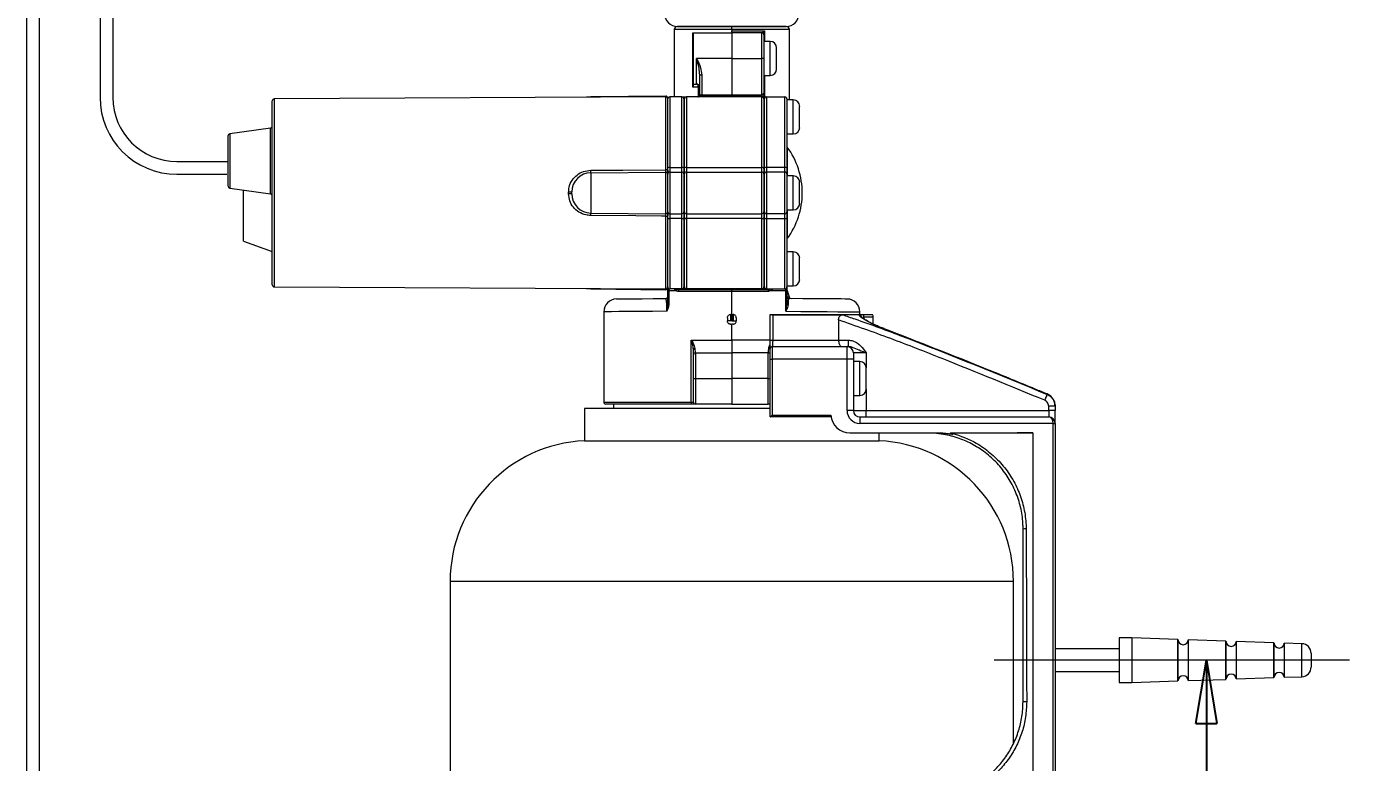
# Model space of a CAD drawing. Header units: millimetres. Extents: x 98 to 924, y 33 to 1441.
# Drawn here: x 286.5 to 631, y 409.1 to 600.8 of the extents above; entities that cross this region are included whole.
import ezdxf

# ---------------------------------------------------------------- set-up
doc = ezdxf.new("R2010")
doc.units = ezdxf.units.MM
doc.header["$LTSCALE"] = 5
doc.linetypes.add('CENTERX2', pattern=[20.32, 12.7, -2.54, 2.54, -2.54])
doc.layers.add('LEVEL0', color=179, linetype='Continuous')
doc.styles.add('SLDTEXTSTYLE0', font='TXT', dxfattribs={"width": 0.75})
doc.dimstyles.new('SLDDIMSTYLE0', dxfattribs={"dimtxt": 17.5, "dimasz": 16.51, "dimexe": 0, "dimexo": 0.0625, "dimgap": 4.375, "dimtad": 1, "dimdec": 0, "dimlfac": 0.6, "dimrnd": 1e-09, "dimzin": 12, "dimdsep": 46, "dimtxsty": 'SLDTEXTSTYLE0', "dimblk1": 'CLOSED', "dimblk2": 'CLOSED', "dimsah": 1, "dimcen": 0.09, "dimadec": 0, "dimazin": 3, "dimtfac": 1, "dimtdec": 0, "dimtofl": 0, "dimtmove": 0, "dimatfit": 3, "dimldrblk": 'CLOSED', "dimfxl": 0, "dimfrac": 2, "dimtolj": 1, "dimtzin": 12, "dimarcsym": 0})

# ---------------------------------------------------------------- blocks, each defined once
blk = doc.blocks.new('_CLOSED')
at = {"color": 0, "linetype": 'ByBlock', "lineweight": -2}
for p, q in [((-1, 0.166667), (0, 0)), ((-1, 0.166667), (-1, -0.166667)), ((0, 0), (-1, -0.166667)), ((0, 0), (-1, 0))]:
    blk.add_line(p, q, dxfattribs=at)
blk = doc.blocks.new('_D_3')
at = {"layer": 'LEVEL0', "color": 7}
blk.add_line((593.71, 435.79), (593.71, 169.13), dxfattribs=at)
at = {"layer": 'LEVEL0', "color": 7, "xscale": 16.51, "yscale": 16.51}
for p, rotation in [((593.71, 435.79, 27.13), 90.0000000000004), ((593.71, 169.13, 27.13), 270.0000000000004)]:
    blk.add_blockref('_CLOSED', p, dxfattribs=dict(at, rotation=rotation))
at = {"layer": 'LEVEL0', "color": 7, "insert": (571.15, 277.34, 27.13), "char_height": 17.5, "attachment_point": 1, "rotation": 90, "style": 'SLDTEXTSTYLE0'}
blk.add_mtext('160', dxfattribs=at)

msp = doc.modelspace()

# ---------------------------------------------------------------- linework, layer by layer
at = {"color": 7, "linetype": 'Continuous', "lineweight": 15}
for p, q in [((455.15, 599.96), (455.15, 582.46)), ((463.06, 600.79), (455.98, 600.79)), ((455.98, 600.79), (470.15, 600.79)), ((484.31, 600.79), (463.06, 600.79)), ((470.15, 600.79), (484.31, 600.79)), ((470.15, 599.96), (470.15, 600.79)), ((470.15, 599.96), (470.15, 599.63)), ((470.15, 599.13), (470.15, 599.63)), ((485.15, 581.66), (485.15, 599.96)), ((459.98, 599.13), (460.15, 599.13)), ((460.15, 585.79), (460.15, 599.13)), ((460.15, 599.13), (470.15, 599.13)), ((477.98, 599.13), (470.15, 599.13)), ((470.15, 599.13), (470.15, 592.46)), ((478.48, 598.63), (478.48, 592.46)), ((480.15, 596.88), (478.48, 596.88)), ((481.81, 589.71), (481.81, 595.21)), ((470.15, 592.46), (470.15, 582.96)), ((478.48, 592.46), (478.48, 583.25)), ((460.15, 585.79), (460.98, 585.79)), ((461.81, 583.13), (461.81, 588.19)), ((478.48, 588.04), (480.15, 588.04)), ((452.98, 582.46), (350.98, 581.92)), ((452.97, 582.65), (433.44, 582.48)), ((457.15, 582.46), (453.98, 582.46)), ((457.15, 582.46), (457.48, 582.46)), ((457.48, 582.46), (458.31, 582.46)), ((477.98, 582.46), (458.31, 582.46)), ((461.81, 582.96), (461.81, 583.13)), ((470.15, 582.63), (462.31, 582.63)), ((470.15, 582.63), (470.15, 582.96)), ((478.61, 582.63), (470.15, 582.63)), ((470.15, 582.46), (470.15, 582.63)), ((477.98, 582.46), (478.81, 582.46)), ((478.48, 582.96), (478.48, 583.29)), ((478.8, 582.49), (478.61, 582.63)), ((478.81, 582.46), (479.15, 582.46)), ((479.15, 582.46), (483.98, 582.46)), ((350.48, 557.46), (350.48, 581.42)), ((453.48, 582.15), (453.48, 581.96)), ((453.48, 563.97), (453.48, 581.96)), ((457.65, 581.96), (457.65, 563.97)), ((457.81, 563.97), (457.81, 581.96)), ((478.48, 581.96), (478.48, 563.97)), ((478.65, 563.97), (478.65, 581.96)), ((484.48, 581.96), (484.48, 563.97)), ((486.15, 581.66), (484.48, 581.66)), ((487.81, 574.49), (487.81, 579.99)), ((338.98, 559.22), (338.98, 572.36)), ((350.05, 574.35), (339.41, 572.86)), ((484.48, 572.82), (486.15, 572.82)), ((433.44, 562.7), (452.97, 562.87)), ((453.48, 562.38), (453.48, 563.97)), ((453.48, 552.54), (453.48, 562.38)), ((453.98, 562.88), (457.15, 562.88)), ((457.65, 563.97), (457.65, 562.38)), ((457.65, 562.38), (457.65, 552.54)), ((457.81, 562.38), (457.81, 563.97)), ((457.81, 552.54), (457.81, 562.38)), ((458.31, 562.88), (477.98, 562.88)), ((478.48, 563.97), (478.48, 562.38)), ((478.48, 562.38), (478.48, 552.54)), ((478.65, 562.38), (478.65, 563.97)), ((478.65, 552.54), (478.65, 562.38)), ((483.98, 562.88), (479.15, 562.88)), ((484.48, 563.97), (484.48, 562.38)), ((484.48, 562.38), (484.48, 552.54)), ((486.15, 561.88), (484.48, 561.88)), ((339.41, 558.73), (350.05, 557.23)), ((342.98, 544.86), (342.98, 558.23)), ((487.81, 554.71), (487.81, 560.21)), ((350.48, 533.5), (350.48, 557.46)), ((428.48, 557.22), (428.48, 557.7)), ((433.44, 552.22), (452.97, 552.05)), ((453.48, 550.95), (453.48, 552.54)), ((453.98, 552.04), (457.15, 552.04)), ((457.65, 552.54), (457.65, 550.95)), ((457.81, 550.95), (457.81, 552.54)), ((458.31, 552.04), (477.98, 552.04)), ((478.48, 552.54), (478.48, 550.95)), ((478.65, 550.95), (478.65, 552.54)), ((483.98, 552.04), (479.15, 552.04)), ((484.48, 553.04), (486.15, 553.04)), ((484.48, 552.54), (484.48, 550.95)), ((453.48, 532.96), (453.48, 550.95)), ((457.65, 550.95), (457.65, 532.96)), ((457.81, 532.96), (457.81, 550.95)), ((478.48, 550.95), (478.48, 532.96)), ((478.65, 532.96), (478.65, 550.95)), ((484.48, 550.95), (484.48, 532.96)), ((342.98, 544.86), (350.48, 542.19)), ((486.15, 542.09), (484.48, 542.09)), ((487.81, 534.93), (487.81, 540.43)), ((350.98, 533), (452.98, 532.46)), ((433.44, 532.44), (452.97, 532.26)), ((453.48, 532.96), (453.48, 532.76)), ((453.48, 528.52), (453.48, 531.96)), ((457.15, 532.46), (453.98, 532.46)), ((455.35, 532.37), (455.36, 532.38)), ((456.48, 532.29), (470.15, 532.29)), ((457.48, 532.46), (457.15, 532.46)), ((458.31, 532.46), (457.48, 532.46)), ((477.98, 532.46), (458.31, 532.46)), ((470.15, 532.29), (470.15, 532.46)), ((470.15, 531.79), (470.15, 532.29)), ((470.15, 532.29), (479.81, 532.29)), ((470.15, 525.79), (470.15, 531.79)), ((478.81, 532.46), (477.98, 532.46)), ((479.15, 532.46), (478.81, 532.46)), ((479.15, 532.46), (483.98, 532.46)), ((484.48, 533.26), (486.15, 533.26)), ((484.48, 531.96), (484.48, 528.64)), ((436.81, 526.51), (436.81, 502.96)), ((468.98, 524.96), (468.98, 524.13)), ((469.81, 524.13), (468.98, 524.13)), ((470.15, 525.79), (469.81, 525.79)), ((470.15, 524.13), (469.81, 524.13)), ((470.15, 525.79), (470.48, 525.79)), ((470.15, 525.79), (470.15, 524.13)), ((470.15, 524.13), (470.48, 524.13)), ((470.48, 524.13), (471.31, 524.13)), ((471.31, 524.96), (471.31, 524.13)), ((480.15, 525.79), (480.38, 525.79)), ((480.15, 519.13), (480.15, 525.79)), ((480.38, 525.79), (503.16, 525.79)), ((480.79, 525.72), (498.99, 525.72)), ((497.94, 524.37), (497.94, 519.13)), ((503.16, 525.79), (504.37, 525.79)), ((503.48, 525.79), (503.48, 526.49)), ((504.37, 525.79), (506.81, 525.79)), ((506.98, 523.31), (506.98, 525.07)), ((469.81, 523.29), (470.15, 523.29)), ((470.48, 523.29), (470.15, 523.29)), ((470.15, 519.13), (470.15, 523.29)), ((509.78, 522.11), (509.77, 522.09)), ((470.15, 519.13), (470.15, 515.79)), ((480.15, 514.13), (480.15, 516.96)), ((480.65, 517.46), (500.15, 517.46)), ((500.15, 517.46), (500.43, 517.46)), ((460.15, 509.13), (460.15, 515.29)), ((460.65, 515.79), (470.15, 515.79)), ((479.65, 515.79), (470.15, 515.79)), ((470.15, 515.79), (470.15, 509.13)), ((480.15, 499.13), (480.15, 514.13)), ((501.81, 515.79), (501.81, 514.13)), ((501.81, 514.13), (501.81, 500.79)), ((503.48, 513.54), (501.81, 513.54)), ((505.15, 506.38), (505.15, 511.88)), ((460.15, 502.96), (460.15, 509.13)), ((470.15, 509.13), (470.15, 502.46)), ((501.81, 504.71), (503.48, 504.71)), ((431.81, 501.29), (431.81, 492.92)), ((480.15, 501.29), (431.81, 501.29)), ((459.74, 502.46), (437.31, 502.46)), ((439.31, 502.46), (439.31, 501.29)), ((460.65, 502.46), (459.74, 502.46)), ((470.15, 502.46), (460.65, 502.46)), ((470.15, 502.46), (479.65, 502.46)), ((480.15, 502.46), (479.65, 502.46)), ((554.31, 501.92), (554.31, 500.79)), ((554.31, 497.46), (554.31, 500.79)), ((495.98, 499.13), (480.15, 499.13)), ((503.48, 499.13), (552.65, 499.13)), ((554.31, 497.46), (554.31, 107.46)), ((431.81, 492.92), (452.86, 492.92)), ((452.86, 492.92), (508.48, 492.92)), ((500.91, 494.96), (524.75, 494.96)), ((508.48, 492.92), (508.48, 494.96)), ((548.48, 494.96), (548.48, 399.96)), ((545.98, 424.96), (545.98, 469.96)), ((396.81, 456.29), (396.81, 172.96)), ((543.48, 414.11), (543.48, 456.29)), ((574.31, 441.63), (570.98, 441.63)), ((570.98, 441.63), (570.98, 429.96)), ((586.31, 441.21), (574.31, 441.63)), ((574.31, 441.63), (574.31, 429.96)), ((586.31, 430.38), (586.31, 441.21)), ((586.31, 441.16), (586.31, 430.42)), ((598.81, 440.77), (588.98, 441.11)), ((588.98, 441.11), (588.98, 435.79)), ((570.98, 438.71), (554.31, 438.71)), ((598.81, 430.81), (598.81, 440.77)), ((598.81, 440.72), (598.81, 430.86)), ((611.31, 440.33), (601.48, 440.68)), ((601.48, 440.68), (601.48, 435.79)), ((611.31, 431.25), (611.31, 440.33)), ((611.31, 440.29), (611.31, 431.3)), ((618.57, 440.08), (613.98, 440.24)), ((613.98, 440.24), (613.98, 435.79)), ((620.98, 437.58), (620.98, 434)), ((588.98, 435.79), (588.98, 430.47)), ((601.48, 435.79), (601.48, 430.91)), ((613.98, 435.79), (613.98, 431.34)), ((554.31, 432.88), (570.98, 432.88)), ((588.98, 430.47), (598.81, 430.81)), ((601.48, 430.91), (611.31, 431.25)), ((613.98, 431.34), (618.57, 431.5)), ((570.98, 429.96), (574.31, 429.96)), ((574.31, 429.96), (586.31, 430.38)), ((544.42, 416.43), (544.27, 415.87))]:
    msp.add_line(p, q, dxfattribs=at)
at = {"color": 8, "linetype": 'Continuous', "lineweight": 0}
for p, q in [((470.15, 599.96), (455.15, 599.96)), ((485.15, 599.96), (470.15, 599.96)), ((470.15, 599.63), (478.69, 599.63)), ((478.69, 599.63), (478.69, 596.88)), ((459.98, 584.96), (459.98, 599.13)), ((477.98, 592.46), (477.98, 599.13)), ((480.15, 588.04), (480.15, 596.88)), ((460.98, 585.79), (460.98, 592.46)), ((470.15, 592.46), (460.98, 592.46)), ((470.15, 592.46), (477.98, 592.46)), ((477.98, 582.96), (477.98, 592.46)), ((478.48, 592.46), (477.98, 592.46)), ((461.81, 588.19), (462.31, 588.19)), ((462.31, 588.19), (462.31, 582.96)), ((478.69, 588.04), (478.69, 582.55)), ((433.44, 582.48), (433.44, 582.35)), ((452.97, 582.46), (452.97, 582.65)), ((452.98, 563.5), (452.98, 582.46)), ((453.98, 582.46), (453.98, 564.1)), ((457.15, 564.1), (457.15, 582.46)), ((457.48, 582.46), (457.48, 582.33)), ((458.31, 582.46), (458.31, 564.1)), ((461.46, 584.96), (459.98, 584.96)), ((461.46, 582.48), (461.46, 584.96)), ((461.81, 584.96), (461.46, 584.96)), ((462.31, 582.96), (470.15, 582.96)), ((462.31, 582.96), (462.31, 582.63)), ((462.31, 582.63), (462.31, 582.54)), ((470.15, 582.96), (477.98, 582.96)), ((477.98, 564.1), (477.98, 582.46)), ((478.81, 582.46), (478.81, 582.33)), ((479.15, 582.46), (479.15, 564.1)), ((483.98, 564.1), (483.98, 582.46)), ((350.98, 581.92), (350.98, 557.46)), ((457.81, 581.96), (457.65, 581.96)), ((478.65, 581.96), (478.48, 581.96)), ((486.15, 572.82), (486.15, 581.66)), ((339.41, 572.86), (339.41, 565.79)), ((350.05, 565.79), (350.05, 574.35)), ((484.58, 569.35), (484.58, 561.88)), ((339.41, 565.79), (339.41, 558.73)), ((350.05, 557.23), (350.05, 565.79)), ((433.44, 562.7), (433.44, 552.22)), ((452.97, 552.05), (452.97, 562.87)), ((453.98, 564.1), (453.98, 562.88)), ((453.98, 564.1), (457.15, 564.1)), ((453.98, 562.88), (453.98, 552.04)), ((457.15, 562.88), (457.15, 564.1)), ((457.15, 552.04), (457.15, 562.88)), ((458.31, 564.1), (458.31, 562.88)), ((458.31, 564.1), (477.98, 564.1)), ((458.31, 562.88), (458.31, 552.04)), ((477.98, 562.88), (477.98, 564.1)), ((477.98, 552.04), (477.98, 562.88)), ((479.15, 564.1), (479.15, 562.88)), ((483.98, 564.1), (479.15, 564.1)), ((479.15, 562.88), (479.15, 552.04)), ((483.98, 562.88), (483.98, 564.1)), ((483.98, 552.04), (483.98, 562.88)), ((486.15, 553.04), (486.15, 561.88)), ((350.98, 557.46), (350.98, 533)), ((427.65, 557.22), (427.65, 557.69)), ((452.98, 532.46), (452.98, 551.41)), ((453.98, 552.04), (453.98, 550.82)), ((457.15, 550.82), (457.15, 552.04)), ((458.31, 552.04), (458.31, 550.82)), ((477.98, 550.82), (477.98, 552.04)), ((479.15, 552.04), (479.15, 550.82)), ((483.98, 550.82), (483.98, 552.04)), ((484.58, 553.04), (484.58, 545.57)), ((457.15, 550.82), (453.98, 550.82)), ((453.98, 550.82), (453.98, 532.46)), ((457.15, 532.46), (457.15, 550.82)), ((477.98, 550.82), (458.31, 550.82)), ((458.31, 550.82), (458.31, 532.46)), ((477.98, 532.46), (477.98, 550.82)), ((479.15, 550.82), (483.98, 550.82)), ((479.15, 550.82), (479.15, 532.46)), ((483.98, 532.46), (483.98, 550.82)), ((486.15, 533.26), (486.15, 542.09)), ((433.44, 532.56), (433.44, 532.44)), ((452.97, 532.26), (452.97, 532.46)), ((453.48, 531.96), (453.73, 531.96)), ((453.73, 531.96), (453.73, 528.52)), ((455.71, 531.96), (453.73, 531.96)), ((470.15, 531.79), (456.27, 531.79)), ((456.48, 532.46), (456.48, 532.29)), ((457.48, 532.46), (457.48, 532.59)), ((457.65, 532.96), (457.81, 532.96)), ((479.67, 531.79), (470.15, 531.79)), ((478.48, 532.96), (478.65, 532.96)), ((478.81, 532.59), (478.81, 532.46)), ((479.81, 532.29), (479.81, 532.46)), ((484.19, 531.96), (480.11, 531.96)), ((484.19, 526.64), (484.19, 531.96)), ((484.19, 531.96), (484.48, 531.96)), ((453.48, 528.52), (453.73, 528.52)), ((484.5, 530.36), (484.97, 530.36)), ((469.81, 525.79), (469.81, 524.13)), ((470.48, 525.79), (470.48, 524.13)), ((480.79, 525.72), (480.79, 519.13)), ((504.53, 525.07), (504.53, 524.68)), ((506.98, 525.07), (504.53, 525.07)), ((459.58, 519.13), (470.15, 519.13)), ((459.58, 502.96), (459.58, 519.13)), ((480.15, 519.13), (470.15, 519.13)), ((480.15, 519.13), (480.79, 519.13)), ((480.65, 517.46), (480.65, 514.13)), ((480.79, 519.13), (497.94, 519.13)), ((497.94, 519.13), (500.43, 519.13)), ((500.15, 514.13), (500.15, 517.46)), ((500.43, 519.13), (500.43, 517.46)), ((460.65, 515.79), (460.65, 509.13)), ((479.65, 509.13), (479.65, 515.79)), ((480.15, 514.13), (480.65, 514.13)), ((480.65, 514.13), (480.65, 499.63)), ((500.15, 514.13), (480.65, 514.13)), ((500.15, 500.79), (500.15, 514.13)), ((501.81, 514.13), (500.15, 514.13)), ((505.15, 515.79), (501.81, 515.79)), ((503.48, 504.71), (503.48, 513.54)), ((505.15, 515.79), (505.15, 511.88)), ((460.15, 509.13), (460.65, 509.13)), ((460.65, 509.13), (460.65, 502.46)), ((460.65, 509.13), (470.15, 509.13)), ((479.65, 509.13), (470.15, 509.13)), ((479.65, 509.13), (480.15, 509.13)), ((479.65, 502.46), (479.65, 509.13)), ((436.81, 502.96), (459.58, 502.96)), ((459.58, 502.96), (460.15, 502.96)), ((505.15, 506.38), (505.15, 500.79)), ((480.65, 499.63), (495.92, 499.63)), ((501.81, 500.79), (500.15, 500.79)), ((501.81, 500.79), (505.15, 500.79)), ((505.15, 499.13), (505.15, 500.79)), ((505.15, 500.79), (552.65, 500.79)), ((552.65, 500.79), (552.65, 501.92)), ((554.31, 501.92), (552.65, 501.92)), ((552.65, 500.79), (552.65, 499.13)), ((554.31, 500.79), (552.65, 500.79)), ((503.48, 499.13), (503.48, 497.46)), ((553.81, 497.46), (503.48, 497.46)), ((553.81, 107.46), (553.81, 497.46)), ((553.81, 497.46), (554.31, 497.46)), ((437.07, 456.29), (396.81, 456.29)), ((543.48, 456.29), (437.07, 456.29)), ((618.57, 431.5), (618.57, 440.08))]:
    msp.add_line(p, q, dxfattribs=at)
at = {"color": 8, "linetype": 'Continuous', "lineweight": 0, "flags": 128}
for points in [[(461.46, 584.96), (461.45, 585.12), (461.42, 585.28), (461.38, 585.42), (461.32, 585.55), (461.25, 585.65), (461.16, 585.73), (461.07, 585.78), (460.98, 585.79)], [(461.59, 582.54), (461.59, 582.53), (461.61, 582.51), (461.64, 582.47), (461.64, 582.46)], [(433.43, 563.34), (435.1, 563.35), (441.77, 563.41), (452.98, 563.5)], [(457.65, 563.78), (457.66, 563.78), (457.71, 563.79), (457.76, 563.81), (457.79, 563.82), (457.81, 563.84), (457.81, 563.86)], [(478.65, 563.78), (478.63, 563.78), (478.58, 563.79), (478.54, 563.81), (478.5, 563.82), (478.49, 563.84), (478.48, 563.86)], [(452.98, 551.41), (451.81, 551.42), (445.15, 551.48), (433.43, 551.58)], [(457.65, 551.14), (457.66, 551.14), (457.71, 551.12), (457.76, 551.11), (457.79, 551.1), (457.81, 551.08), (457.81, 551.06)], [(478.65, 551.14), (478.63, 551.14), (478.58, 551.12), (478.54, 551.11), (478.5, 551.1), (478.49, 551.08), (478.48, 551.06)], [(455.71, 531.96), (455.77, 532.06), (455.83, 532.15), (455.9, 532.23), (455.97, 532.3), (456.04, 532.35), (456.11, 532.38), (456.16, 532.39), (456.2, 532.38)], [(456.27, 531.79), (456.28, 531.89), (456.29, 531.98), (456.31, 532.07), (456.33, 532.15), (456.36, 532.21), (456.4, 532.25), (456.44, 532.28), (456.48, 532.29)], [(453.23, 526.64), (449.46, 526.61), (446.08, 526.58), (443.15, 526.56), (440.72, 526.54), (438.86, 526.53), (437.58, 526.52), (436.91, 526.51), (436.81, 526.51)], [(484.19, 526.64), (488.14, 526.61), (491.76, 526.58), (494.99, 526.56), (497.76, 526.53), (500.03, 526.52), (501.75, 526.5), (502.89, 526.49), (503.43, 526.49), (503.48, 526.49)], [(459.58, 502.96), (459.58, 502.86), (459.59, 502.77), (459.6, 502.68), (459.62, 502.61), (459.65, 502.54), (459.67, 502.5), (459.7, 502.47), (459.74, 502.46)], [(552.24, 505), (552.22, 504.95), (552.18, 504.84), (552.12, 504.69), (552.04, 504.5), (551.94, 504.28), (551.84, 504.02), (551.73, 503.75), (551.61, 503.47)], [(527.52, 494.91), (527.52, 494.92), (527.52, 494.93), (527.52, 494.95), (527.52, 494.96), (527.52, 494.97), (527.52, 494.98), (527.52, 495), (527.52, 495.01)], [(527.52, 495.01), (537.91, 494.98), (548.4, 494.96), (548.48, 494.96)]]:
    msp.add_lwpolyline(points, dxfattribs=at)
at = {"color": 7, "linetype": 'Continuous', "lineweight": 15, "flags": 128}
for points in [[(433.44, 582.48), (432.47, 582.38), (432.33, 582.35)], [(432.33, 532.57), (432.47, 532.54), (433.44, 532.44)], [(484.52, 532.06), (484.77, 531.48), (485.08, 530.38)], [(440.12, 529.84), (440.33, 529.84), (441.12, 529.85), (442.48, 529.86), (444.39, 529.88), (446.81, 529.9), (449.7, 529.93), (452.98, 529.95)], [(500.17, 529.82), (500.16, 529.82), (499.69, 529.83), (498.6, 529.84), (496.91, 529.85), (494.64, 529.87), (491.86, 529.89), (488.61, 529.92), (484.97, 529.95)], [(480.15, 499.13), (480.16, 499.14), (480.18, 499.16), (480.23, 499.21), (480.29, 499.27), (480.37, 499.35), (480.45, 499.43), (480.55, 499.53), (480.65, 499.63)]]:
    msp.add_lwpolyline(points, dxfattribs=at)
at = {"color": 7, "linetype": 'Continuous', "lineweight": 15}
for centre, radius, start, end in [((455.98, 604.13), 3.33, 180, 270), ((484.31, 604.13), 3.33, 270, 0), ((455.98, 599.96), 0.833, 90, 180), ((484.31, 599.96), 0.833, 0, 90), ((477.98, 598.63), 0.5, 0, 90), ((480.15, 595.21), 1.67, 0, 90), ((480.15, 589.71), 1.67, 270, 0), ((460.98, 584.96), 0.833, 0, 90), ((452.98, 582.15), 0.5, 0, 90.5), ((452.98, 581.96), 0.5, 0, 90.3), ((453.98, 581.96), 0.5, 90, 180), ((457.15, 581.96), 0.5, 0, 90), ((458.31, 581.96), 0.5, 90, 180), ((461.31, 582.96), 0.5, 270, 303.5573), ((462.31, 583.13), 0.5, 180, 270), ((477.98, 581.96), 0.5, 0, 90), ((479.15, 581.96), 0.5, 90, 180), ((483.98, 581.96), 0.5, 0, 90), ((350.98, 581.42), 0.5, 90.3, 180), ((457.48, 581.54), 0.333, 300, 0), ((478.81, 581.54), 0.333, 180, 240), ((486.15, 579.99), 1.67, 0, 90), ((339.48, 572.36), 0.5, 98, 180), ((349.98, 574.85), 0.5, 278, 0), ((486.15, 574.49), 1.67, 270, 0), ((484.98, 569.65), 0.5, 180, 216.4751), ((468.49, 557.46), 20, 0, 36.4751), ((433.48, 557.7), 5, 90.5, 180), ((452.98, 562.37), 0.5, 0, 90.5), ((453.98, 562.38), 0.5, 90, 180), ((457.15, 562.38), 0.5, 0, 90), ((457.48, 561.96), 0.333, 300, 0), ((458.31, 562.38), 0.5, 90, 180), ((477.98, 562.38), 0.5, 0, 90), ((478.81, 561.96), 0.333, 180, 240), ((479.15, 562.38), 0.5, 90, 180), ((483.98, 562.38), 0.5, 0, 90), ((486.15, 560.21), 1.67, 0, 90), ((339.48, 559.22), 0.5, 180, 262), ((349.98, 556.74), 0.5, 0, 82), ((433.48, 557.22), 5, 180, 269.5), ((468.49, 557.46), 20, 323.5249, 0), ((486.15, 554.71), 1.67, 270, 0), ((452.98, 552.55), 0.5, 269.5, 0), ((453.98, 552.54), 0.5, 180, 270), ((457.15, 552.54), 0.5, 270, 0), ((457.48, 552.96), 0.333, 0, 60), ((458.31, 552.54), 0.5, 180, 270), ((477.98, 552.54), 0.5, 270, 0), ((478.81, 552.96), 0.333, 120, 180), ((479.15, 552.54), 0.5, 180, 270), ((483.98, 552.54), 0.5, 270, 0), ((484.98, 545.27), 0.5, 143.5249, 180), ((486.15, 540.43), 1.67, 0, 90), ((486.15, 534.93), 1.67, 270, 0), ((350.98, 533.5), 0.5, 180, 269.7), ((452.98, 532.76), 0.5, 269.5, 0), ((452.98, 532.96), 0.5, 269.7, 0), ((453.98, 532.96), 0.5, 180, 270), ((457.15, 532.96), 0.5, 270, 0), ((457.48, 533.38), 0.333, 0, 60), ((458.31, 532.96), 0.5, 180, 270), ((477.98, 532.96), 0.5, 270, 0), ((478.81, 533.38), 0.333, 120, 180), ((479.15, 532.96), 0.5, 180, 270), ((479.81, 532.79), 0.5, 270, 318.1897), ((483.98, 532.96), 0.5, 270, 0), ((440.15, 526.51), 3.33, 90.5, 180.2261), ((452.98, 530.45), 0.5, 270.5, 0), ((484.98, 530.45), 0.5, 180, 269.5), ((485.57, 530.45), 0.5, 187.7463, 269.5), ((500.15, 526.49), 3.33, 0.6703, 89.5), ((505.31, 525.07), 1.67, 0, 25.8419), ((480.65, 516.96), 0.5, 90, 180), ((500.15, 515.79), 1.67, 0, 90), ((460.65, 515.29), 0.5, 90, 180), ((479.65, 515.29), 0.5, 0, 90), ((503.48, 511.88), 1.67, 0, 90), ((437.31, 502.96), 0.5, 180, 270), ((460.65, 502.96), 0.5, 180, 270), ((479.65, 502.96), 0.5, 270, 0), ((503.48, 506.38), 1.67, 270, 0), ((500.91, 499.96), 5, 183.8226, 270), ((503.48, 500.79), 1.67, 180, 270), ((552.65, 497.46), 1.67, 0, 90), ((433.48, 456.29), 36.67, 92.6053, 180), ((506.81, 456.29), 36.67, 0, 87.3947), ((587.65, 441.16), 1.33, 182, 358), ((600.15, 440.72), 1.33, 182, 358), ((612.65, 440.29), 1.33, 182, 358), ((618.48, 437.58), 2.5, 0, 88), ((587.65, 430.42), 1.33, 2, 178), ((600.15, 430.86), 1.33, 2, 178), ((612.65, 431.3), 1.33, 2, 178), ((618.48, 434), 2.5, 272, 0)]:
    msp.add_arc(centre, radius, start, end, dxfattribs=at)
at = {"color": 8, "linetype": 'Continuous', "lineweight": 0}
for centre, radius, start, end in [((478.03, 598.77), 0.449, 2.7118, 78.1672), ((462.27, 583), 0.464, 185.668, 274.7211), ((389.69, 562.82), 43.75, 359.8447, 0.6784), ((453.1, 562.89), 0.622, 51.9408, 101.0095), ((453.86, 563.53), 0.582, 78.4928, 131.2601), ((457.26, 563.53), 0.582, 48.7399, 101.5072), ((458.2, 563.53), 0.582, 78.4928, 131.2601), ((478.1, 563.53), 0.582, 48.7413, 101.5057), ((479.03, 563.53), 0.582, 78.4928, 131.2601), ((484.1, 563.53), 0.582, 48.7414, 101.5063), ((427.86, 579.7), 22, 269.4614, 271.62), ((427.86, 535.19), 22.04, 88.38, 90.5352), ((389.7, 552.1), 43.74, 359.3215, 0.1554), ((453.1, 552.03), 0.623, 258.9981, 308.0516), ((453.86, 551.39), 0.582, 228.7266, 281.5204), ((457.26, 551.39), 0.582, 258.4796, 311.2734), ((458.2, 551.39), 0.582, 228.7266, 281.5204), ((478.1, 551.39), 0.582, 258.481, 311.272), ((479.03, 551.39), 0.582, 228.7266, 281.5204), ((484.1, 551.39), 0.582, 258.4804, 311.2718), ((455.48, 532.92), 0.562, 257.1055, 305.3815), ((479.42, 531.74), 0.724, 17.4197, 44.9949), ((480.65, 532.77), 0.358, 239.0725, 277.2617), ((484.81, 528.72), 0.339, 193.0482, 266.3417), ((502.63, 524.29), 1.59, 25.5221, 70.8572), ((502.77, 525.07), 1.76, 359.9364, 24.2389), ((460.54, 516.54), 0.401, 90.1082, 169.3471), ((479.75, 516.54), 0.401, 10.654, 89.8926), ((503.48, 500.79), 3.33, 180, 270), ((546.55, 452.2), 17.76, 89.2652, 91.85), ((546.62, 386.65), 38.31, 89.5484, 90.9586)]:
    msp.add_arc(centre, radius, start, end, dxfattribs=at)
for centre, major_axis, ratio, start_param, end_param in [((462.31, 583.13), (0.5, 0), 0.333333, 3.141593, 4.712389), ((552.65, 497.46), (0, 1.67), 0.7, 4.712389, 6.283185)]:
    msp.add_ellipse(centre, major_axis=major_axis, ratio=ratio, start_param=start_param, end_param=end_param, dxfattribs=at)
for points, knots in [([(478.12, 599.21), (478.17, 599.26), (478.3, 599.37), (478.52, 599.52), (478.66, 599.61), (478.69, 599.62), (478.69, 599.63)], [0, 0, 0, 0, 0.375204, 0.867297, 0.991452, 1, 1, 1, 1]), ([(478.69, 599.63), (478.69, 599.62), (478.68, 599.59), (478.61, 599.41), (478.51, 599.11), (478.49, 598.89), (478.48, 598.79)], [0, 0, 0, 0, 0.008535, 0.131799, 0.621941, 1, 1, 1, 1]), ([(477.98, 599.13), (477.99, 599.13), (478.04, 599.13), (478.09, 599.17), (478.12, 599.21)], [0, 0, 0, 0, 0.231044, 1, 1, 1, 1]), ([(461.81, 588.19), (461.76, 588.76), (461.67, 589.87), (461.29, 591.28), (461.07, 592.13), (460.98, 592.45), (460.98, 592.46)], [0, 0, 0, 0, 0.39565, 0.773331, 0.995188, 1, 1, 1, 1]), ([(460.98, 592.46), (460.98, 592.45), (461.35, 591.65), (462.05, 590.29), (462.23, 588.8), (462.31, 588.19)], [0, 0, 0, 0, 0.004505, 0.589274, 1, 1, 1, 1]), ([(462.31, 582.54), (462.31, 582.53), (462.31, 582.51), (462.3, 582.48), (462.3, 582.46)], [0, 0, 0, 0, 0.345024, 1, 1, 1, 1]), ([(427.65, 557.69), (427.68, 558.12), (427.75, 559.18), (428.47, 560.78), (429.79, 562.19), (431.51, 563.14), (432.79, 563.27), (433.43, 563.34)], [0, 0, 0, 0, 0.141397, 0.356843, 0.57166, 0.785036, 1, 1, 1, 1]), ([(452.97, 562.87), (452.97, 562.88), (452.97, 562.9), (452.97, 563.04), (452.98, 563.25), (452.98, 563.42), (452.98, 563.5)], [0, 0, 0, 0, 0.254271, 0.508537, 0.762807, 1, 1, 1, 1]), ([(433.43, 551.58), (433, 551.61), (431.92, 551.69), (430.28, 552.38), (428.83, 553.66), (427.84, 555.34), (427.71, 556.6), (427.65, 557.22)], [0, 0, 0, 0, 0.143711, 0.364093, 0.580171, 0.790728, 1, 1, 1, 1]), ([(452.98, 551.41), (452.98, 551.5), (452.98, 551.68), (452.97, 551.89), (452.97, 552.02), (452.97, 552.04), (452.97, 552.05)], [0, 0, 0, 0, 0.2543, 0.508583, 0.762851, 1, 1, 1, 1]), ([(453.98, 532.46), (453.95, 532.45), (453.9, 532.44), (453.83, 532.36), (453.78, 532.25), (453.75, 532.15), (453.74, 532.05), (453.73, 532), (453.73, 531.96)], [0, 0, 0, 0, 0.256978, 0.485653, 0.676657, 0.843594, 0.870358, 1, 1, 1, 1]), ([(455.71, 531.96), (455.71, 531.96), (455.64, 531.98), (455.54, 532.03), (455.43, 532.1), (455.37, 532.16), (455.34, 532.21), (455.33, 532.26), (455.33, 532.31), (455.34, 532.35), (455.35, 532.37), (455.35, 532.37)], [0, 0, 0, 0, 0.017405, 0.331171, 0.501199, 0.58818, 0.660142, 0.736347, 0.822157, 0.970822, 1, 1, 1, 1]), ([(455.36, 532.38), (455.38, 532.4), (455.42, 532.45), (455.46, 532.46), (455.48, 532.46)], [0, 0, 0, 0, 0.619061, 1, 1, 1, 1]), ([(455.36, 532.38), (455.39, 532.37), (455.47, 532.36), (455.58, 532.37), (455.69, 532.4), (455.76, 532.43), (455.79, 532.46), (455.79, 532.46)], [0, 0, 0, 0, 0.244993, 0.489997, 0.735005, 0.98002, 1, 1, 1, 1]), ([(456.27, 531.79), (456.15, 531.8), (455.95, 531.82), (455.77, 531.92), (455.71, 531.96)], [0, 0, 0, 0, 0.6307779, 1, 1, 1, 1]), ([(479.67, 531.79), (479.67, 531.8), (479.67, 531.86), (479.68, 531.98), (479.7, 532.12), (479.74, 532.23), (479.78, 532.28), (479.8, 532.29), (479.81, 532.29)], [0, 0, 0, 0, 0.030953, 0.222025, 0.418872, 0.628447, 0.853452, 1, 1, 1, 1]), ([(479.67, 531.79), (479.67, 531.79), (479.69, 531.83), (479.73, 531.94), (479.81, 532.11), (479.89, 532.2), (479.93, 532.25)], [0, 0, 0, 0, 0.00969, 0.190252, 0.547128, 1, 1, 1, 1]), ([(480.11, 531.96), (480.04, 531.93), (479.89, 531.88), (479.74, 531.83), (479.67, 531.79), (479.67, 531.79)], [0, 0, 0, 0, 0.492565, 0.984821, 1, 1, 1, 1]), ([(479.93, 532.25), (479.96, 532.28), (480.02, 532.32), (480.1, 532.38), (480.15, 532.42), (480.18, 532.45), (480.18, 532.46)], [0, 0, 0, 0, 0.468969, 0.714947, 0.893377, 1, 1, 1, 1]), ([(480.69, 532.41), (480.7, 532.39), (480.7, 532.36), (480.69, 532.3), (480.66, 532.25), (480.63, 532.21), (480.57, 532.15), (480.46, 532.07), (480.3, 532.01), (480.17, 531.97), (480.11, 531.96)], [0, 0, 0, 0, 0.136897, 0.22764, 0.270957, 0.37251, 0.405909, 0.548176, 0.78895, 1, 1, 1, 1]), ([(480.65, 532.46), (480.66, 532.45), (480.67, 532.45), (480.69, 532.42), (480.69, 532.41)], [0, 0, 0, 0, 0.79991, 1, 1, 1, 1]), ([(483.98, 532.46), (484, 532.45), (484.05, 532.44), (484.12, 532.34), (484.16, 532.21), (484.18, 532.09), (484.19, 532.01), (484.19, 531.98), (484.19, 531.96)], [0, 0, 0, 0, 0.262207, 0.516364, 0.742151, 0.886282, 0.933027, 1, 1, 1, 1]), ([(453.23, 526.64), (453.23, 526.74), (453.23, 527.18), (453.22, 527.92), (453.19, 528.77), (453.13, 529.45), (453.06, 529.88), (453.01, 529.93), (452.98, 529.95)], [0, 0, 0, 0, 0.054737, 0.221144, 0.392258, 0.581117, 0.798885, 1, 1, 1, 1]), ([(453.73, 528.52), (453.7, 528.18), (453.64, 527.52), (453.38, 526.92), (453.23, 526.64), (453.23, 526.64)], [0, 0, 0, 0, 0.509788, 0.993091, 1, 1, 1, 1]), ([(484.19, 526.64), (484.19, 526.65), (484.28, 527.02), (484.43, 527.7), (484.46, 528.35), (484.48, 528.64)], [0, 0, 0, 0, 0.007737, 0.564472, 1, 1, 1, 1]), ([(484.79, 528.38), (484.75, 528.13), (484.66, 527.56), (484.37, 526.97), (484.19, 526.64), (484.19, 526.64)], [0, 0, 0, 0, 0.438794, 0.992686, 1, 1, 1, 1]), ([(484.97, 529.95), (484.95, 529.91), (484.89, 529.82), (484.82, 529.2), (484.8, 528.6), (484.79, 528.38)], [0, 0, 0, 0, 0.384569, 0.766252, 1, 1, 1, 1]), ([(551.61, 503.47), (542.73, 507.11), (529.41, 512.57), (511.54, 519.62), (502.48, 522.78), (497.94, 524.37)], [0, 0, 0, 0, 0.499826, 0.749938, 1, 1, 1, 1]), ([(498.99, 525.72), (500.04, 525.37), (505.3, 523.59), (523.17, 516.95), (539.76, 510.13), (552.24, 505)], [0, 0, 0, 0, 0.058325, 0.291652, 1, 1, 1, 1]), ([(509.77, 522.09), (509.05, 522.37), (507.52, 522.97), (505.53, 523.95), (504.06, 524.86), (503.34, 525.46), (503.2, 525.71), (503.16, 525.79)], [0, 0, 0, 0, 0.221542, 0.467234, 0.695255, 0.903288, 1, 1, 1, 1]), ([(459.58, 519.13), (459.58, 519.12), (459.66, 519), (459.96, 518.5), (460.39, 517.76), (460.5, 517.18), (460.54, 516.94)], [0, 0, 0, 0, 0.005538, 0.16328, 0.667363, 1, 1, 1, 1]), ([(460.15, 516.62), (460.12, 516.88), (460.07, 517.56), (459.81, 518.41), (459.63, 518.98), (459.58, 519.12), (459.58, 519.13)], [0, 0, 0, 0, 0.3288142, 0.8356621, 0.9940914, 1, 1, 1, 1]), ([(460.54, 516.94), (460.55, 516.82), (460.56, 516.4), (460.6, 515.96), (460.63, 515.8), (460.64, 515.79), (460.65, 515.79)], [0, 0, 0, 0, 0.183662, 0.591321, 0.947965, 1, 1, 1, 1]), ([(479.65, 515.79), (479.66, 515.83), (479.69, 515.91), (479.73, 516.41), (479.75, 516.82), (479.75, 516.94)], [0, 0, 0, 0, 0.4083079, 0.8162225, 1, 1, 1, 1]), ([(479.75, 516.94), (479.79, 517.17), (479.84, 517.54), (480.06, 517.94), (480.15, 518.09)], [0, 0, 0, 0, 0.623373, 1, 1, 1, 1]), ([(480.79, 519.13), (480.79, 519.03), (480.79, 518.74), (480.77, 518.27), (480.74, 517.82), (480.69, 517.52), (480.66, 517.48), (480.65, 517.46)], [0, 0, 0, 0, 0.111087, 0.322238, 0.543985, 0.771586, 1, 1, 1, 1]), ([(500.43, 519.13), (500.86, 519.08), (501.72, 519), (503.15, 518.22), (504.11, 517.21), (504.78, 516.3), (505.02, 515.97), (505.14, 515.8), (505.15, 515.79)], [0, 0, 0, 0, 0.2109029, 0.4312123, 0.7939031, 0.8956716, 0.997519, 1, 1, 1, 1]), ([(505.15, 515.79), (505.14, 515.79), (504.9, 515.88), (504.44, 516.04), (503.34, 516.45), (502.31, 516.92), (501.23, 517.38), (500.68, 517.43), (500.43, 517.46)], [0, 0, 0, 0, 0.002909, 0.143035, 0.277303, 0.673816, 0.853918, 1, 1, 1, 1]), ([(552.65, 501.92), (552.64, 502.02), (552.63, 502.3), (552.46, 502.75), (552.11, 503.21), (551.78, 503.38), (551.61, 503.47)], [0, 0, 0, 0, 0.145494, 0.43118, 0.715564, 1, 1, 1, 1]), ([(552.24, 505), (552.25, 505.02), (552.25, 505.05), (552.25, 505.08), (552.25, 505.1)], [0, 0, 0, 0, 0.585343, 1, 1, 1, 1]), ([(527.68, 494.57), (526.94, 494.65), (525.53, 494.8), (524.13, 494.87), (523.47, 494.9)], [0, 0, 0, 0, 0.531286, 1, 1, 1, 1]), ([(527.23, 494.69), (527.19, 494.71), (527.13, 494.76), (527.07, 494.82), (527.05, 494.87), (527.05, 494.89), (527.05, 494.91), (527.07, 494.93), (527.09, 494.95), (527.14, 494.97), (527.29, 495.01), (527.43, 495.01), (527.52, 495.01)], [0, 0, 0, 0, 0.1841398, 0.2871856, 0.327824, 0.3529684, 0.3781838, 0.4129545, 0.4474041, 0.479142, 0.632882, 1, 1, 1, 1]), ([(527.52, 494.91), (527.43, 494.92), (527.29, 494.93), (527.15, 494.93), (527.09, 494.91), (527.08, 494.9), (527.08, 494.9), (527.07, 494.89), (527.07, 494.89), (527.07, 494.88), (527.08, 494.87), (527.1, 494.84), (527.22, 494.77), (527.42, 494.68), (527.6, 494.6), (527.68, 494.57)], [0, 0, 0, 0, 0.242465, 0.356952, 0.375198, 0.384066, 0.390914, 0.396729, 0.400905, 0.408733, 0.411605, 0.432159, 0.49375, 0.763037, 1, 1, 1, 1]), ([(548.48, 494.96), (548.45, 494.96), (544.93, 494.95), (537.94, 494.93), (530.99, 494.92), (527.52, 494.91)], [0, 0, 0, 0, 0.003957, 0.504421, 1, 1, 1, 1]), ([(527.52, 494.91), (529.67, 494.16), (533.19, 492.92), (537.43, 489.89), (540.55, 486.86), (543.11, 483.33), (545.05, 479.46), (546.31, 475.31), (546.74, 472.1), (546.77, 470.31), (546.78, 469.97)], [0, 0, 0, 0, 0.20072, 0.32969, 0.458656, 0.586275, 0.713896, 0.841631, 0.969349, 1, 1, 1, 1]), ([(546.78, 469.97), (546.78, 469.52), (546.79, 467.3), (546.83, 457.97), (546.88, 443.41), (546.91, 430.63), (546.92, 424.96)], [0, 0, 0, 0, 0.0296259, 0.1481303, 0.622149, 1, 1, 1, 1]), ([(546.92, 424.96), (546.86, 423.64), (546.75, 421), (545.82, 417.15), (544.36, 413.54), (542.4, 410.21), (539.98, 407.26), (537.09, 404.62), (533.77, 402.44), (530.34, 400.86), (528.04, 400.25), (527.01, 399.98)], [0, 0, 0, 0, 0.108005, 0.216006, 0.323758, 0.431549, 0.542385, 0.653276, 0.777272, 0.901322, 1, 1, 1, 1])]:
    msp.add_open_spline(points, degree=3, knots=knots, dxfattribs=at)
at = {"color": 7, "linetype": 'Continuous', "lineweight": 15}
for points, knots in [([(460.15, 585.46), (460.15, 585.5), (460.15, 585.64), (460.15, 585.77), (460.15, 585.78), (460.15, 585.79)], [0, 0, 0, 0, 0.224704, 0.649558, 1, 1, 1, 1]), ([(460.15, 585.46), (460.13, 585.37), (460.11, 585.21), (460.03, 585.04), (459.99, 584.96), (459.98, 584.96)], [0, 0, 0, 0, 0.540053, 0.988451, 1, 1, 1, 1]), ([(461.59, 582.54), (461.61, 582.56), (461.66, 582.6), (461.71, 582.65), (461.75, 582.72), (461.78, 582.77), (461.81, 582.86), (461.81, 582.91), (461.81, 582.95), (461.81, 582.96)], [0, 0, 0, 0, 0.119112, 0.269761, 0.304671, 0.496776, 0.544893, 0.895173, 1, 1, 1, 1]), ([(478.48, 583.25), (478.48, 583.26), (478.47, 583.29), (478.45, 583.3), (478.4, 583.28), (478.31, 583.22), (478.16, 583.11), (478.05, 583.01), (477.98, 582.96), (477.98, 582.96)], [0, 0, 0, 0, 0.109155, 0.218344, 0.328189, 0.489007, 0.713232, 0.993493, 1, 1, 1, 1]), ([(478.48, 582.96), (478.48, 582.93), (478.49, 582.86), (478.51, 582.77), (478.55, 582.69), (478.59, 582.64), (478.61, 582.63), (478.61, 582.63), (478.61, 582.63)], [0, 0, 0, 0, 0.1851916, 0.3698004, 0.5702678, 0.8020376, 0.9678986, 1, 1, 1, 1]), ([(478.61, 582.63), (478.61, 582.62), (478.61, 582.62), (478.66, 582.57), (478.73, 582.52), (478.83, 582.48), (478.91, 582.46), (478.97, 582.46), (478.98, 582.46)], [0, 0, 0, 0, 0.192358, 0.384973, 0.572473, 0.751346, 0.935099, 1, 1, 1, 1]), ([(453.48, 563.38), (453.48, 563.25), (453.48, 562.97), (453.48, 562.65), (453.48, 562.42), (453.48, 562.39), (453.48, 562.37)], [0, 0, 0, 0, 0.237189, 0.491462, 0.745728, 1, 1, 1, 1]), ([(453.48, 552.55), (453.48, 552.53), (453.48, 552.51), (453.48, 552.29), (453.48, 551.96), (453.48, 551.68), (453.48, 551.54)], [0, 0, 0, 0, 0.237154, 0.491429, 0.745715, 1, 1, 1, 1]), ([(453.48, 531.96), (453.48, 532.06), (453.48, 532.26), (453.48, 532.54), (453.48, 532.76), (453.48, 532.93), (453.48, 532.95), (453.48, 532.96)], [0, 0, 0, 0, 0.181338, 0.362329, 0.552774, 0.76678, 1, 1, 1, 1]), ([(456.11, 532.46), (456.13, 532.43), (456.16, 532.4), (456.19, 532.38), (456.2, 532.38), (456.2, 532.38)], [0, 0, 0, 0, 0.791845, 0.944862, 1, 1, 1, 1]), ([(456.2, 532.38), (456.23, 532.36), (456.32, 532.31), (456.42, 532.3), (456.48, 532.29)], [0, 0, 0, 0, 0.364834, 1, 1, 1, 1]), ([(484.48, 532.96), (484.48, 532.95), (484.48, 532.92), (484.48, 532.72), (484.48, 532.43), (484.48, 532.16), (484.48, 532), (484.48, 531.96)], [0, 0, 0, 0, 0.242195, 0.484754, 0.715461, 0.924408, 1, 1, 1, 1]), ([(453.23, 526.64), (453.23, 526.64), (453.3, 526.96), (453.43, 527.6), (453.46, 528.22), (453.48, 528.52)], [0, 0, 0, 0, 0.0078319, 0.5117172, 1, 1, 1, 1]), ([(468.98, 524.96), (468.99, 525.05), (469.01, 525.24), (469.15, 525.49), (469.36, 525.68), (469.6, 525.78), (469.75, 525.79), (469.81, 525.79)], [0, 0, 0, 0, 0.214579, 0.429169, 0.643833, 0.858584, 1, 1, 1, 1]), ([(469.81, 523.29), (469.72, 523.3), (469.53, 523.32), (469.28, 523.46), (469.09, 523.68), (468.99, 523.91), (468.98, 524.06), (468.98, 524.13)], [0, 0, 0, 0, 0.214686, 0.429376, 0.64411, 0.858844, 1, 1, 1, 1]), ([(471.31, 524.96), (471.3, 525.05), (471.28, 525.24), (471.14, 525.49), (470.93, 525.68), (470.7, 525.78), (470.54, 525.79), (470.48, 525.79)], [0, 0, 0, 0, 0.214579, 0.429171, 0.643841, 0.858594, 1, 1, 1, 1]), ([(470.48, 523.29), (470.57, 523.3), (470.76, 523.32), (471.01, 523.46), (471.2, 523.68), (471.3, 523.91), (471.31, 524.06), (471.31, 524.13)], [0, 0, 0, 0, 0.214686, 0.429369, 0.64411, 0.858843, 1, 1, 1, 1]), ([(480.38, 525.79), (480.43, 525.78), (480.53, 525.75), (480.68, 525.72), (480.76, 525.72), (480.79, 525.72)], [0, 0, 0, 0, 0.391513, 0.7839, 1, 1, 1, 1]), ([(497.94, 524.37), (497.95, 524.51), (497.97, 524.79), (498.11, 525.16), (498.33, 525.47), (498.64, 525.68), (498.87, 525.71), (498.99, 525.72)], [0, 0, 0, 0, 0.1776813, 0.3558121, 0.5280278, 0.7609525, 1, 1, 1, 1]), ([(509.78, 522.12), (509.63, 522.18), (508.89, 522.44), (507.58, 523), (506.03, 523.75), (504.86, 524.43), (504.22, 524.88), (503.98, 525.12), (504, 525.09), (504.01, 525.09)], [0, 0, 0, 0, 0.053214, 0.262133, 0.473843, 0.684578, 0.852614, 0.975727, 1, 1, 1, 1]), ([(552.25, 505.1), (551.22, 505.52), (546.09, 507.64), (531.99, 513.46), (518.81, 518.58), (509.77, 522.09)], [0, 0, 0, 0, 0.072861, 0.364305, 1, 1, 1, 1]), ([(480.15, 516.96), (480.15, 516.98), (480.15, 517.04), (480.15, 517.43), (480.15, 518.02), (480.15, 518.62), (480.15, 519), (480.15, 519.13)], [0, 0, 0, 0, 0.225915, 0.451951, 0.674045, 0.887366, 1, 1, 1, 1]), ([(497.94, 519.13), (497.95, 518.95), (497.96, 518.6), (498.08, 518.13), (498.25, 517.75), (498.46, 517.51), (498.61, 517.46), (498.69, 517.46), (498.69, 517.46)], [0, 0, 0, 0, 0.1912366, 0.382206, 0.580382, 0.7955286, 0.9955227, 1, 1, 1, 1]), ([(460.15, 515.29), (460.15, 515.34), (460.15, 515.43), (460.15, 516), (460.15, 516.47), (460.15, 516.62)], [0, 0, 0, 0, 0.407792, 0.815743, 1, 1, 1, 1]), ([(552.24, 505), (552.58, 504.83), (553.24, 504.48), (553.94, 503.57), (554.27, 502.67), (554.3, 502.11), (554.31, 501.92)], [0, 0, 0, 0, 0.284953, 0.569396, 0.854756, 1, 1, 1, 1]), ([(554.31, 502.01), (554.28, 502.39), (554.2, 503.15), (553.62, 504.14), (552.92, 504.78), (552.41, 505.02), (552.25, 505.1)], [0, 0, 0, 0, 0.287199, 0.574707, 0.861826, 1, 1, 1, 1]), ([(554.31, 502.01), (554.31, 502.01), (554.31, 501.98), (554.31, 501.95), (554.31, 501.92)], [0, 0, 0, 0, 0.209163, 1, 1, 1, 1]), ([(545.98, 469.96), (545.97, 470.3), (545.95, 472.01), (545.55, 475.14), (544.35, 479.15), (542.48, 482.94), (540.02, 486.34), (536.99, 489.31), (533.56, 491.7), (529.79, 493.47), (526.4, 494.46), (524.24, 494.74), (523.46, 494.84)], [0, 0, 0, 0, 0.027446, 0.139974, 0.255776, 0.3679, 0.483243, 0.596383, 0.712877, 0.822652, 0.93541, 1, 1, 1, 1]), ([(523.47, 494.9), (523.47, 494.93), (523.48, 494.96), (523.48, 494.96), (523.48, 494.96)], [0, 0, 0, 0, 0.732536, 1, 1, 1, 1]), ([(524.75, 494.96), (524.99, 494.96), (525.82, 494.94), (526.64, 494.79), (527.23, 494.69)], [0, 0, 0, 0, 0.288896, 1, 1, 1, 1]), ([(527.68, 494.57), (527.68, 494.57), (527.64, 494.58), (527.49, 494.62), (527.34, 494.66), (527.23, 494.69)], [0, 0, 0, 0, 0.017913, 0.269816, 1, 1, 1, 1]), ([(526.55, 400.59), (527.54, 400.85), (529.79, 401.45), (533.13, 403), (536.36, 405.12), (539.19, 407.7), (541.54, 410.58), (543.46, 413.82), (544.89, 417.34), (545.8, 421.09), (545.92, 423.67), (545.98, 424.96)], [0, 0, 0, 0, 0.098834, 0.223186, 0.347482, 0.458485, 0.569431, 0.677099, 0.784724, 0.892363, 1, 1, 1, 1])]:
    msp.add_open_spline(points, degree=3, knots=knots, dxfattribs=at)
at = {"layer": 'LEVEL0', "color": 7, "lineweight": 15}
for p, q in [((286.5, 654.79), (286.5, 120.72)), ((289.83, 654.79), (289.83, 120.72)), ((305.67, 626.9), (305.67, 582.31)), ((309, 626.9), (309, 582.31)), ((325.67, 565.64), (338.75, 565.64)), ((325.67, 562.31), (338.65, 562.31))]:
    msp.add_line(p, q, dxfattribs=at)
at = {"layer": 'LEVEL0', "color": 7, "linetype": 'CENTERX2', "lineweight": 0, "ltscale": 1.666667}
msp.add_line((630.98, 435.79), (538.48, 435.79), dxfattribs=at)
at = {"layer": 'LEVEL0', "color": 7, "lineweight": 15}
for radius in [20, 16.67]:
    msp.add_arc((325.67, 582.31), radius, 180, 270, dxfattribs=at)

# ---------------------------------------------------------------- dimensions: what is measured, and where the dimension line sits
at = {"layer": 'LEVEL0', "color": 7}
dim = msp.add_linear_dim(base=(593.71, 169.13), p1=(630.98, 435.79), p2=(608.48, 169.13), angle=90, dimstyle='SLDDIMSTYLE0', dxfattribs=at)
dim.commit()
dim.dimension.update_dxf_attribs({"geometry": '_D_3', "text_midpoint": (593.71, 303.85), "dimtype": 160})

doc.saveas('drawing.dxf')
